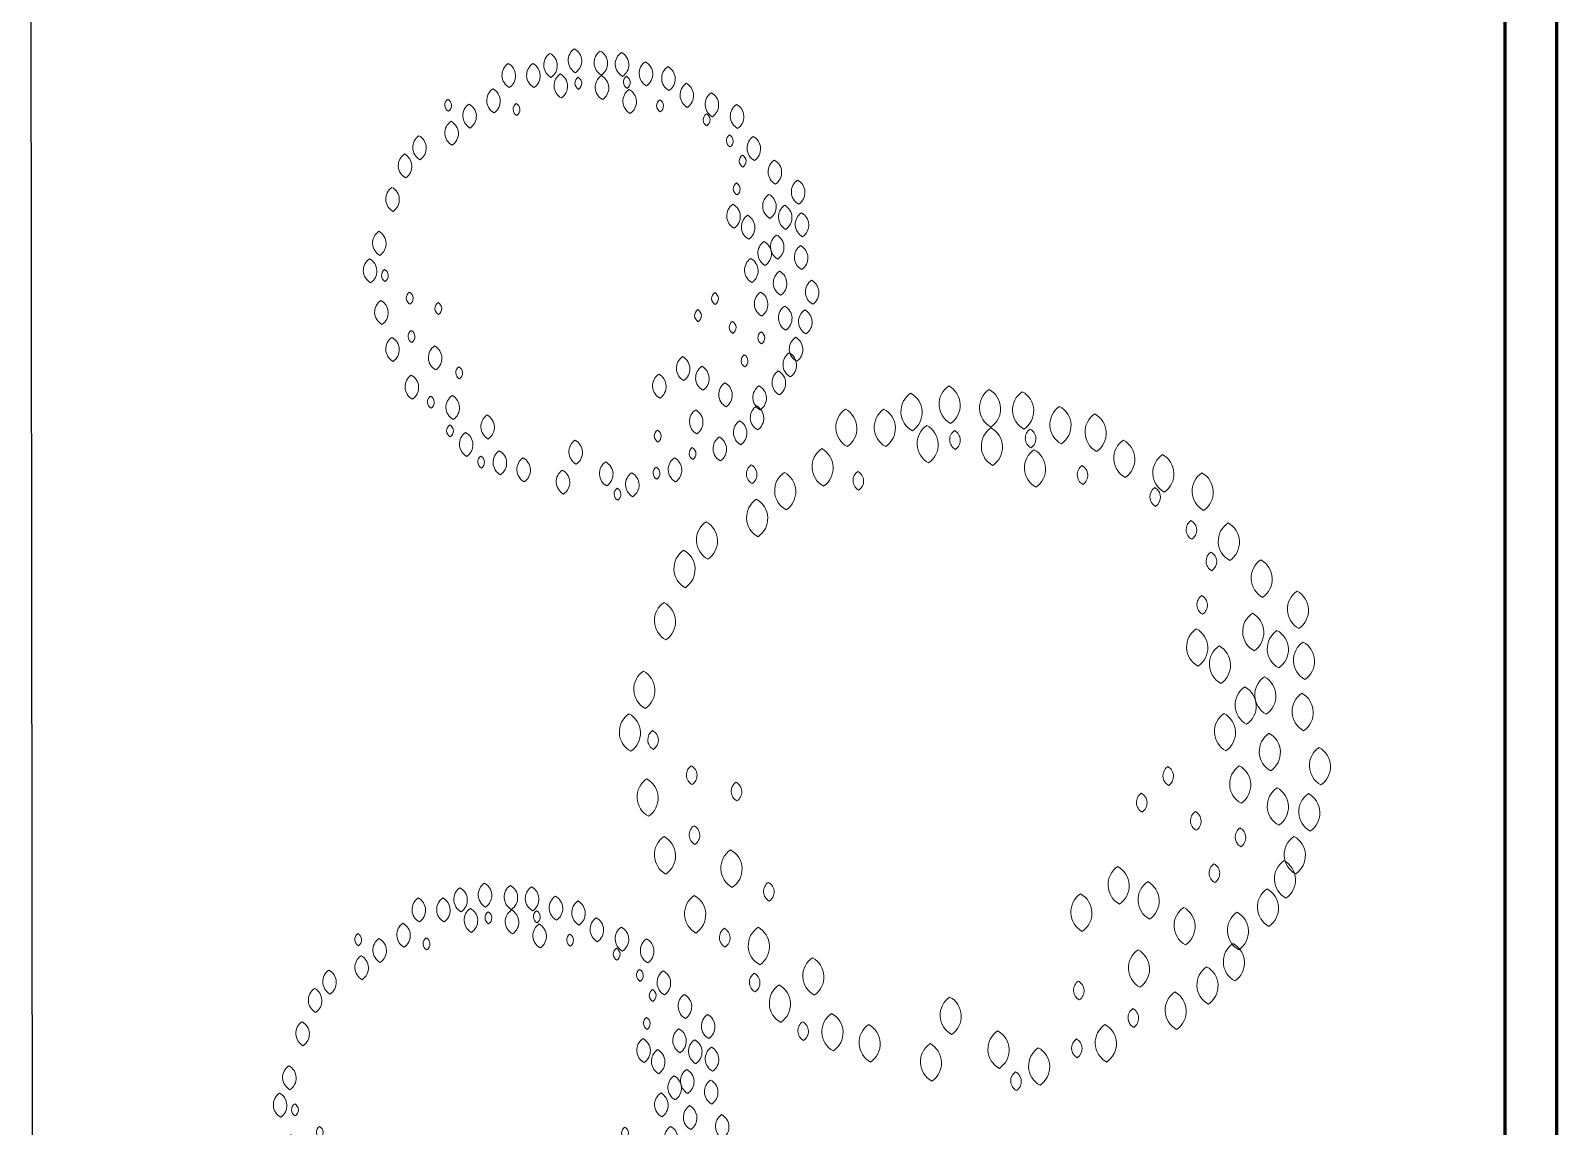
# Model space of a CAD drawing. Header units: metres. Extents: x 244.4 to 340.3, y -4.1 to 64.3.
# Drawn here: x 260.776 to 265.251, y 50.526 to 53.74 of the extents above; entities that cross this region are included whole.
import ezdxf

# ---------------------------------------------------------------- set-up
doc = ezdxf.new("R2010")
doc.units = ezdxf.units.M
doc.layers.add('A-WALL', color=6, linetype='Continuous', lineweight=60)
doc.layers.add('www.zentdesign2d.com', color=7, linetype='Continuous', lineweight=5)
doc.layers.add('Edges', color=7, linetype='Continuous')

# ---------------------------------------------------------------- blocks, each defined once
blk = doc.blocks.new('yh')
at = {"layer": 'www.zentdesign2d.com', "color": 3}
for points in [[(2821.8146, 1809.851, 0.56284), (2821.8197, 1809.741, 0.56284)], [(2821.9264, 1809.8723, 0.56284), (2821.9315, 1809.7624, 0.56284)], [(2822.045, 1809.8617, 0.56284), (2822.0501, 1809.7518, 0.56284)], [(2822.1419, 1809.8555, 0.56284), (2822.1471, 1809.7456, 0.56284)], [(2821.6235, 1809.8045, 0.56284), (2821.6286, 1809.6945, 0.56284)], [(2821.7362, 1809.8044, 0.56284), (2821.7414, 1809.6945, 0.56284)], [(2822.2513, 1809.8124, 0.56284), (2822.2565, 1809.7024, 0.56284)], [(2822.3544, 1809.7904, 0.56284), (2822.3595, 1809.6804, 0.56284)], [(2821.862, 1809.7566, 0.56284), (2821.8671, 1809.6467, 0.56284)], [(2821.9433, 1809.7413, 0.56284), (2821.9458, 1809.6863, 0.56284)], [(2822.0502, 1809.7493, 0.56284), (2822.0554, 1809.6394, 0.56284)], [(2822.1676, 1809.6909, 0.56284), (2822.165, 1809.7459, 0.56284)], [(2821.5537, 1809.6885, 0.56284), (2821.5589, 1809.5786, 0.56284)], [(2822.1767, 1809.6855, 0.56284), (2822.1819, 1809.5756, 0.56284)], [(2822.4385, 1809.7138, 0.56284), (2822.4436, 1809.6039, 0.56284)], [(2822.5532, 1809.6709, 0.56284), (2822.5584, 1809.561, 0.56284)], [(2821.3497, 1809.5859, 0.56284), (2821.3472, 1809.6409, 0.56284)], [(2822.3197, 1809.5838, 0.56284), (2822.3171, 1809.6388, 0.56284)], [(2821.4442, 1809.619, 0.56284), (2821.4494, 1809.5091, 0.56284)], [(2821.6626, 1809.5667, 0.56284), (2821.66, 1809.6216, 0.56284)], [(2822.6685, 1809.6173, 0.56284), (2822.6736, 1809.5073, 0.56284)], [(2821.362, 1809.5401, 0.56284), (2821.3671, 1809.4302, 0.56284)], [(2822.533, 1809.5193, 0.56284), (2822.5304, 1809.5742, 0.56284)], [(2821.2148, 1809.4742, 0.56284), (2821.2199, 1809.3643, 0.56284)], [(2822.6392, 1809.4226, 0.56284), (2822.6366, 1809.4775, 0.56284)], [(2822.7452, 1809.4706, 0.56284), (2822.7503, 1809.3607, 0.56284)], [(2821.1489, 1809.3906, 0.56284), (2821.154, 1809.2807, 0.56284)], [(2822.6978, 1809.3305, 0.56284), (2822.6952, 1809.3854, 0.56284)], [(2822.8415, 1809.3625, 0.56284), (2822.8466, 1809.2525, 0.56284)], [(2822.9478, 1809.2709, 0.56284), (2822.9529, 1809.1609, 0.56284)], [(2821.0916, 1809.2377, 0.56284), (2821.0967, 1809.1278, 0.56284)], [(2822.6706, 1809.2028, 0.56284), (2822.668, 1809.2578, 0.56284)], [(2822.8166, 1809.2057, 0.56284), (2822.8217, 1809.0958, 0.56284)], [(2822.6523, 1809.1605, 0.56284), (2822.6574, 1809.0506, 0.56284)], [(2822.8888, 1809.1554, 0.56284), (2822.8939, 1809.0455, 0.56284)], [(2822.7191, 1809.11, 0.56284), (2822.7242, 1809, 0.56284)], [(2822.9655, 1809.1215, 0.56284), (2822.9707, 1809.0116, 0.56284)], [(2821.0312, 1809.0364, 0.56284), (2821.0363, 1808.9265, 0.56284)], [(2822.8522, 1809.0196, 0.56284), (2822.8573, 1808.9097, 0.56284)], [(2822.7945, 1808.9901, 0.56284), (2822.7996, 1808.8802, 0.56284)], [(2822.9618, 1808.9711, 0.56284), (2822.9669, 1808.8612, 0.56284)], [(2820.9887, 1808.911, 0.56284), (2820.9939, 1808.8011, 0.56284)], [(2822.7337, 1808.9121, 0.56284), (2822.7388, 1808.8022, 0.56284)], [(2821.0606, 1808.8067, 0.56284), (2821.058, 1808.8616, 0.56284)], [(2822.8653, 1808.8539, 0.56284), (2822.8704, 1808.744, 0.56284)], [(2823.0122, 1808.8125, 0.56284), (2823.0173, 1808.7026, 0.56284)], [(2821.174, 1808.7035, 0.56284), (2821.1714, 1808.7585, 0.56284)], [(2822.5712, 1808.7011, 0.56284), (2822.5686, 1808.756, 0.56284)], [(2822.7784, 1808.7586, 0.56284), (2822.7836, 1808.6487, 0.56284)], [(2821.0406, 1808.7203, 0.56284), (2821.0457, 1808.6104, 0.56284)], [(2821.3051, 1808.6554, 0.56284), (2821.3025, 1808.7104, 0.56284)], [(2822.8889, 1808.6941, 0.56284), (2822.894, 1808.5841, 0.56284)], [(2822.4935, 1808.6229, 0.56284), (2822.4909, 1808.6779, 0.56284)], [(2822.9809, 1808.6769, 0.56284), (2822.9861, 1808.567, 0.56284)], [(2822.652, 1808.5693, 0.56284), (2822.6494, 1808.6243, 0.56284)], [(2821.0915, 1808.551, 0.56284), (2821.0966, 1808.4411, 0.56284)], [(2821.1822, 1808.5277, 0.56284), (2821.1796, 1808.5827, 0.56284)], [(2822.7831, 1808.5212, 0.56284), (2822.7805, 1808.5762, 0.56284)], [(2822.9385, 1808.5515, 0.56284), (2822.9436, 1808.4416, 0.56284)], [(2821.2866, 1808.5119, 0.56284), (2821.2917, 1808.4019, 0.56284)], [(2822.4218, 1808.463, 0.56284), (2822.4269, 1808.3531, 0.56284)], [(2822.7066, 1808.416, 0.56284), (2822.704, 1808.471, 0.56284)], [(2822.9096, 1808.4804, 0.56284), (2822.9147, 1808.3705, 0.56284)], [(2821.4002, 1808.3617, 0.56284), (2821.3976, 1808.4167, 0.56284)], [(2822.5098, 1808.4188, 0.56284), (2822.5149, 1808.3089, 0.56284)], [(2821.1801, 1808.3781, 0.56284), (2821.1852, 1808.2682, 0.56284)], [(2822.3128, 1808.3828, 0.56284), (2822.3179, 1808.2729, 0.56284)], [(2822.8598, 1808.3976, 0.56284), (2822.8649, 1808.2877, 0.56284)], [(2822.6153, 1808.3433, 0.56284), (2822.6204, 1808.2334, 0.56284)], [(2822.7717, 1808.3291, 0.56284), (2822.7768, 1808.2192, 0.56284)], [(2821.367, 1808.2849, 0.56284), (2821.3721, 1808.175, 0.56284)], [(2821.2708, 1808.2269, 0.56284), (2821.2683, 1808.2819, 0.56284)], [(2822.7599, 1808.2374, 0.56284), (2822.765, 1808.1275, 0.56284)], [(2821.5269, 1808.1958, 0.56284), (2821.532, 1808.0859, 0.56284)], [(2822.4867, 1808.1091, 0.56284), (2822.4815, 1808.219, 0.56284)], [(2821.3584, 1808.0955, 0.56284), (2821.3558, 1808.1504, 0.56284)], [(2822.6825, 1808.1694, 0.56284), (2822.6876, 1808.0595, 0.56284)], [(2821.4286, 1808.1161, 0.56284), (2821.4337, 1808.0062, 0.56284)], [(2822.309, 1808.0721, 0.56284), (2822.3064, 1808.1271, 0.56284)], [(2821.9296, 1808.0805, 0.56284), (2821.9347, 1807.9706, 0.56284)], [(2822.5893, 1808.0953, 0.56284), (2822.5945, 1807.9854, 0.56284)], [(2821.5828, 1808.0321, 0.56284), (2821.588, 1807.9222, 0.56284)], [(2822.4687, 1807.9915, 0.56284), (2822.4662, 1808.0465, 0.56284)], [(2821.5007, 1807.953, 0.56284), (2821.4981, 1808.008, 0.56284)], [(2821.6917, 1807.9997, 0.56284), (2821.6969, 1807.8898, 0.56284)], [(2822.0697, 1807.9812, 0.56284), (2822.0748, 1807.8713, 0.56284)], [(2822.3844, 1807.9999, 0.56284), (2822.3895, 1807.8899, 0.56284)], [(2821.8716, 1807.9437, 0.56284), (2821.8767, 1807.8338, 0.56284)], [(2822.1889, 1807.9317, 0.56284), (2822.194, 1807.8218, 0.56284)], [(2822.3033, 1807.9025, 0.56284), (2822.3008, 1807.9574, 0.56284)], [(2822.1247, 1807.806, 0.56284), (2822.1222, 1807.861, 0.56284)]]:
    blk.add_lwpolyline(points, format="xyb", close=True, dxfattribs=at)
for centre, start, end in [((2822.183, 1809.7192), 123.9315, 241.4217), ((2822.1496, 1809.7176), 303.9315, 61.4217)]:
    blk.add_arc(centre, 0.0322, start, end, dxfattribs=at)

msp = doc.modelspace()

# ---------------------------------------------------------------- linework, layer by layer
at = {"layer": 'A-WALL'}
for p, q in [((265.2509, 64.279), (265.2509, 31.3523)), ((265.1009, 44.1495), (265.1009, 58.2291)), ((265.1009, 49.1995), (265.1009, 55.6643))]:
    msp.add_line(p, q, dxfattribs=at)
at = {"layer": 'Edges'}
msp.add_line((260.7826, 50.2923), (260.7763, 55.6592), dxfattribs=at)

# ---------------------------------------------------------------- block references
at = {"layer": 'www.zentdesign2d.com', "xscale": 0.6407001847432633, "yscale": 0.6407001847432633, "zscale": 0.6407001847432633}
for p in [(-1545.6377, -1105.8988), (-1545.9015, -1108.3456)]:
    msp.add_blockref('yh', p, dxfattribs=at)
at = {"layer": 'www.zentdesign2d.com'}
msp.add_blockref('yh', (-2558.4575, -1757.1746), dxfattribs=at)

doc.saveas('drawing.dxf')
